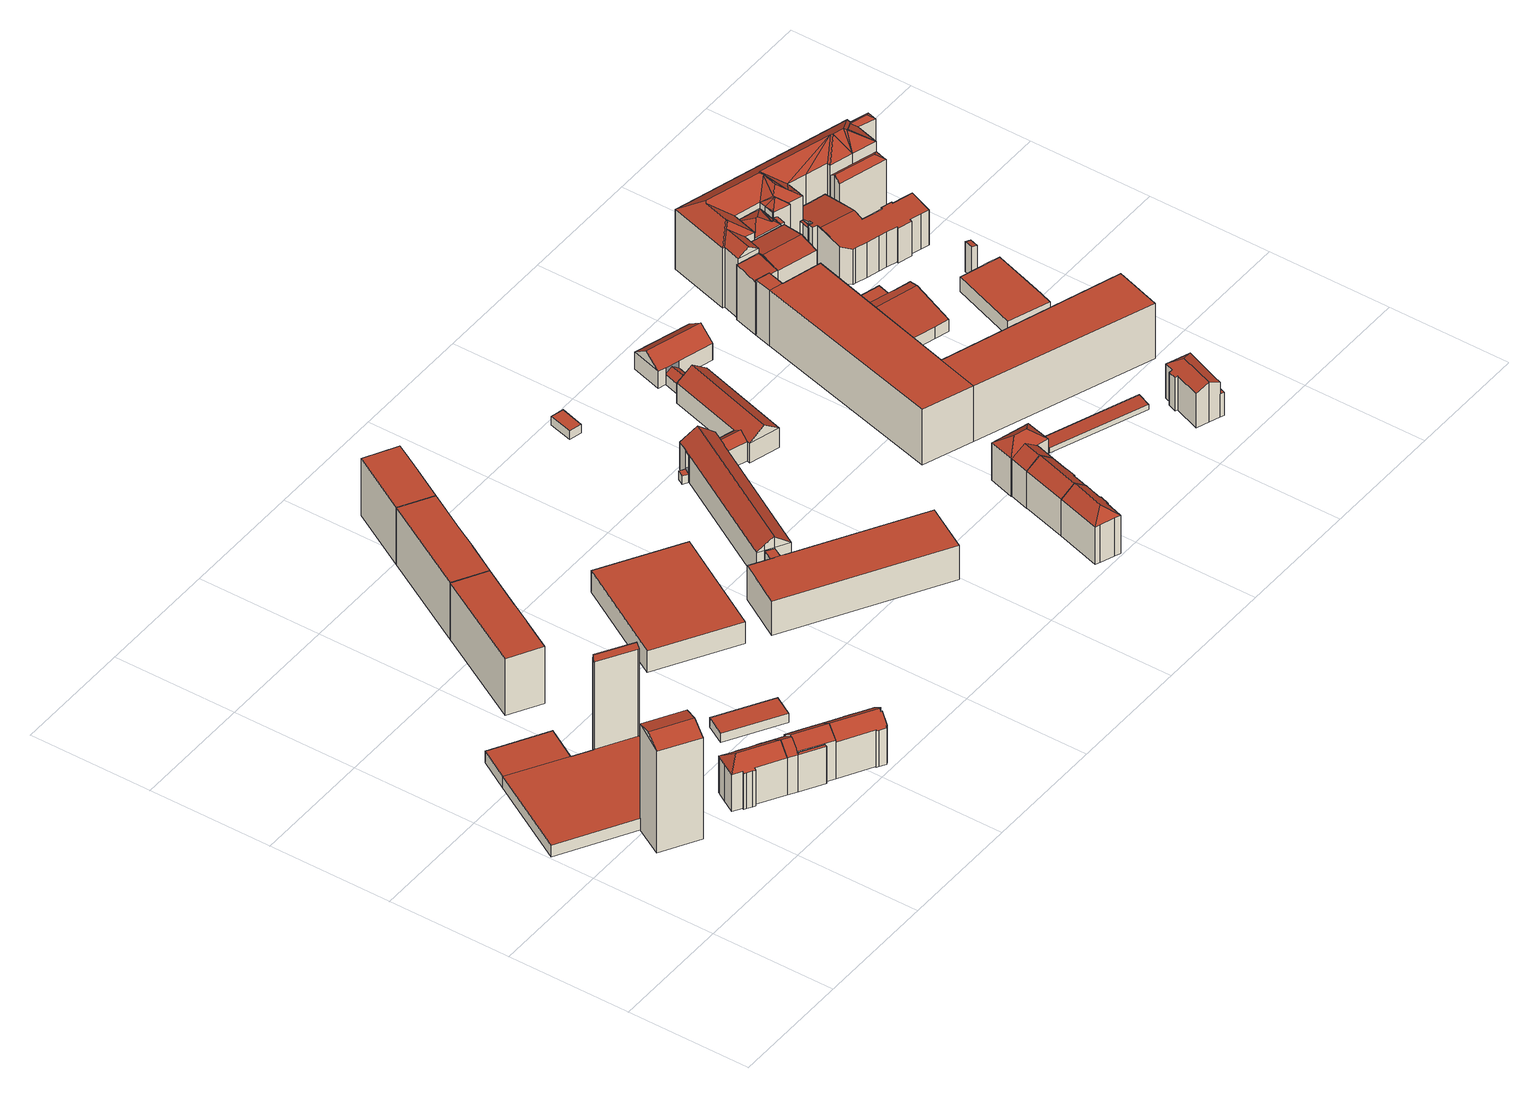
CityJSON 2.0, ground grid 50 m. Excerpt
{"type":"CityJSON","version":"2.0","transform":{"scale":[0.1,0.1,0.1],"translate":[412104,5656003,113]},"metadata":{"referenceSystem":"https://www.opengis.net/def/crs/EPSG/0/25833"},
"CityObjects":{
"building1":{"type":"Building","attributes":{"Gemeindeschluessel":14612000,"Geometrietyp2DReferenz":"3000","function":"31001_9998","roofType":"9999"},"children":["building1-1","building1-2","building1-3","building1-4"]},
"building1-1":{"type":"BuildingPart","attributes":{"Dachtyp_tdc":"tdcPolyFlatRoof","Dachneigung":0,"QualitaetDacherkennung":34,"Geometrietyp2DReferenz":"3000","measuredHeight":5.13,"roofType":"1000"},"parents":["building1"],"geometry":[{"type":"MultiSurface","lod":"2","boundaries":[[[0,1,2,3,4]],[[5,6,7,8]],[[6,9,10,7]],[[9,11,12,10]],[[11,13,14,12]],[[13,15,16,14]],[[17,18,19,20]],[[18,21,22,23,19]],[[18,17,15,13,11,9,6,5,1,0,21]],[[23,3,2,8,7,10,12,14,16,20,19]]],"semantics":{"surfaces":[{"type":"WallSurface"},{"type":"RoofSurface"},{"type":"GroundSurface"}],"values":[0,0,0,0,0,0,0,0,1,2]}}]},
"building1-2":{"type":"BuildingPart","attributes":{"Dachtyp_tdc":"tdcPolyFlatRoof","Dachneigung":0,"QualitaetDacherkennung":83,"Geometrietyp2DReferenz":"3000","measuredHeight":5.08,"roofType":"1000"},"parents":["building1"],"geometry":[{"type":"MultiSurface","lod":"2","boundaries":[[[22,24,25,23]],[[24,26,27,25]],[[26,4,3,27]],[[26,24,22,4]],[[3,23,25,27]]],"semantics":{"surfaces":[{"type":"WallSurface"},{"type":"RoofSurface"},{"type":"GroundSurface"}],"values":[0,0,0,1,2]}}]},
"building1-3":{"type":"BuildingPart","attributes":{"Dachtyp_tdc":"tdcGableRoof","Dachneigung":26.77,"QualitaetDacherkennung":15,"Geometrietyp2DReferenz":"3000","measuredHeight":49.15,"roofType":"3100"},"parents":["building1"],"geometry":[{"type":"MultiSurface","lod":"2","boundaries":[[[28,29,30,31]],[[29,32,17,20,30]],[[33,28,31,16,15]],[[32,29,34]],[[28,33,35]],[[29,28,35,34]],[[33,32,34,35]],[[31,30,20,16]]],"semantics":{"surfaces":[{"type":"WallSurface"},{"type":"RoofSurface"},{"type":"GroundSurface"}],"values":[0,0,0,0,0,1,1,2]}}]},
"building1-4":{"type":"BuildingPart","attributes":{"Dachtyp_tdc":"tdcFreeFormRoof","Dachneigung":75.95,"QualitaetDacherkennung":24,"Geometrietyp2DReferenz":"3000","measuredHeight":47.46,"roofType":"5000"},"parents":["building1"],"geometry":[{"type":"MultiSurface","lod":"2","boundaries":[[[36,37,38,2,1]],[[37,39,40,38]],[[39,41,5,8,40]],[[42,41,39]],[[43,42,39,37]],[[42,43,36,41]],[[36,43,37]],[[2,38,40,8]]],"semantics":{"surfaces":[{"type":"WallSurface"},{"type":"RoofSurface"},{"type":"GroundSurface"}],"values":[0,0,0,1,1,1,0,2]}}]},
"building2":{"type":"Building","attributes":{"Dachtyp_tdc":"tdcHipAndGableRoof","Gemeindeschluessel":14612000,"Dachneigung":36.83,"QualitaetDacherkennung":69,"Geometrietyp2DReferenz":"3000","measuredHeight":20.64,"function":"31001_9998","roofType":"5000"},"geometry":[{"type":"Solid","lod":"2","boundaries":[[[[44,45,46,47]],[[45,48,49,46]],[[48,50,51,49]],[[50,52,53,51]],[[52,54,55,53]],[[54,56,57,55]],[[56,58,59,57]],[[58,60,61,59]],[[60,62,63,61]],[[62,64,65,63]],[[64,66,67,65]],[[66,68,69,67]],[[68,70,71,69]],[[70,72,73,71]],[[72,74,75,73]],[[74,76,77,75]],[[76,78,79,77]],[[78,80,81,79]],[[80,82,83,81]],[[82,44,47,83]],[[78,76,74,72,70,84]],[[70,68,66,64,62,60,58,56,54,84]],[[54,52,50,48,45,44,82,80,78,84]],[[47,46,49,51,53,55,57,59,61,63,65,67,69,71,73,75,77,79,81,83]]]],"semantics":{"surfaces":[{"type":"WallSurface"},{"type":"RoofSurface"},{"type":"GroundSurface"}],"values":[[0,0,0,0,0,0,0,0,0,0,0,0,0,0,0,0,0,0,0,0,1,1,1,2]]}}]},
"building3":{"type":"Building","attributes":{"Gemeindeschluessel":14612000,"Geometrietyp2DReferenz":"3000","function":"31001_9998","roofType":"9999"},"children":["building3-1","building3-2","building3-3"]},
"building3-1":{"type":"BuildingPart","attributes":{"Dachtyp_tdc":"tdcFreeFormRoof","Dachneigung":48.86,"QualitaetDacherkennung":22,"Geometrietyp2DReferenz":"3000","measuredHeight":17.35,"roofType":"5000"},"parents":["building3"],"geometry":[{"type":"MultiSurface","lod":"2","boundaries":[[[85,86,87,88]],[[86,89,90,87]],[[89,91,92,90]],[[93,91,89]],[[94,93,89,86]],[[94,86,85]],[[93,94,85,91]],[[88,87,90,92]]],"semantics":{"surfaces":[{"type":"WallSurface"},{"type":"RoofSurface"},{"type":"GroundSurface"}],"values":[0,0,0,1,1,1,1,2]}}]},
"building3-2":{"type":"BuildingPart","attributes":{"Dachtyp_tdc":"tdcGableRoof","Dachneigung":36.46,"QualitaetDacherkennung":47,"Geometrietyp2DReferenz":"3000","measuredHeight":20.59,"roofType":"3100"},"parents":["building3"],"geometry":[{"type":"MultiSurface","lod":"2","boundaries":[[[95,96,97,98]],[[96,99,100,97]],[[99,101,102,100]],[[101,103,104,102]],[[103,105,106,104]],[[105,107,108,106]],[[107,109,85,88,108]],[[110,111,112,113,114]],[[111,95,98,112]],[[115,116,117,118,109,107,105]],[[105,103,101,99,96,95,111,110,115]],[[98,97,100,102,104,106,108,88,92,119,113,112]]],"semantics":{"surfaces":[{"type":"WallSurface"},{"type":"RoofSurface"},{"type":"GroundSurface"}],"values":[0,0,0,0,0,0,0,0,0,1,1,2]}}]},
"building3-3":{"type":"BuildingPart","attributes":{"Dachtyp_tdc":"tdcGableRoof","Dachneigung":36.03,"QualitaetDacherkennung":64,"Geometrietyp2DReferenz":"3000","measuredHeight":20.63,"roofType":"3100"},"parents":["building3"],"geometry":[{"type":"MultiSurface","lod":"2","boundaries":[[[120,56,121,90]],[[56,122,123,121]],[[122,114,113,123]],[[122,56,54]],[[56,120,124,117,125,54]],[[114,122,54,125,116,126]],[[90,121,123,113,119,92]]],"semantics":{"surfaces":[{"type":"WallSurface"},{"type":"RoofSurface"},{"type":"GroundSurface"}],"values":[0,0,0,0,1,1,2]}}]},
"building4":{"type":"Building","attributes":{"Dachtyp_tdc":"tdcGableRoof","Gemeindeschluessel":14612000,"Dachneigung":36.73,"QualitaetDacherkennung":71,"Geometrietyp2DReferenz":"3000","measuredHeight":20.61,"function":"31001_9998","roofType":"3100"},"geometry":[{"type":"Solid","lod":"2","boundaries":[[[[127,128,129,130]],[[128,131,132,129]],[[131,133,134,132]],[[133,135,136,134]],[[135,137,138,136]],[[137,139,108,138]],[[139,105,106,108]],[[105,140,104,106]],[[140,141,142,104]],[[141,143,144,142]],[[143,145,146,144]],[[145,147,148,146]],[[147,149,150,148]],[[149,151,152,150]],[[151,153,154,152]],[[153,155,156,154]],[[155,157,158,156]],[[157,159,160,158]],[[159,161,162,160]],[[161,163,164,162]],[[163,165,166,164]],[[165,127,130,166]],[[161,159,157,155,153,151,149,147,145,143,141,140,105]],[[105,139,137,135,133,131,128,127,165,163,161]],[[130,129,132,134,136,138,108,106,104,142,144,146,148,150,152,154,156,158,160,162,164,166]]]],"semantics":{"surfaces":[{"type":"WallSurface"},{"type":"RoofSurface"},{"type":"GroundSurface"}],"values":[[0,0,0,0,0,0,0,0,0,0,0,0,0,0,0,0,0,0,0,0,0,0,1,1,2]]}}]},
"building5":{"type":"Building","attributes":{"Gemeindeschluessel":14612000,"Geometrietyp2DReferenz":"3000","function":"31001_9998","roofType":"9999"},"children":["building5-1","building5-2"]},
"building5-1":{"type":"BuildingPart","attributes":{"Dachtyp_tdc":"tdcPolyFlatRoof","Dachneigung":0,"QualitaetDacherkennung":61,"Geometrietyp2DReferenz":"3000","measuredHeight":25.6,"roofType":"1000"},"parents":["building5"],"geometry":[{"type":"MultiSurface","lod":"2","boundaries":[[[167,168,169,170,171]],[[172,173,174]],[[172,175,176,173]],[[175,177,178,176]],[[177,179,180,178]],[[179,167,171,180]],[[179,177,175,172,168,167]],[[171,170,173,176,178,180]]],"semantics":{"surfaces":[{"type":"WallSurface"},{"type":"RoofSurface"},{"type":"GroundSurface"}],"values":[0,0,0,0,0,0,1,2]}}]},
"building5-2":{"type":"BuildingPart","attributes":{"Dachtyp_tdc":"tdcPolyFlatRoof","Dachneigung":0,"QualitaetDacherkennung":75,"Geometrietyp2DReferenz":"3000","measuredHeight":4.9,"roofType":"1000"},"parents":["building5"],"geometry":[{"type":"MultiSurface","lod":"2","boundaries":[[[169,181,182,170]],[[181,183,184,182]],[[183,185,186,184]],[[185,187,188,186]],[[187,189,190,188]],[[189,191,192,190]],[[191,193,194,192]],[[193,174,173,194]],[[174,193,191,189,187,185,183,181,169]],[[170,182,184,186,188,190,192,194,173]]],"semantics":{"surfaces":[{"type":"WallSurface"},{"type":"RoofSurface"},{"type":"GroundSurface"}],"values":[0,0,0,0,0,0,0,0,1,2]}}]},
"building6":{"type":"Building","attributes":{"Dachtyp_tdc":"tdcPolyFlatRoof","Gemeindeschluessel":14612000,"Dachneigung":0,"QualitaetDacherkennung":66,"Geometrietyp2DReferenz":"3000","measuredHeight":4.06,"function":"31001_9998","roofType":"1000"},"geometry":[{"type":"Solid","lod":"2","boundaries":[[[[195,196,197,198]],[[196,199,200,197]],[[199,201,202,200]],[[201,195,198,202]],[[201,199,196,195]],[[198,197,200,202]]]],"semantics":{"surfaces":[{"type":"WallSurface"},{"type":"RoofSurface"},{"type":"GroundSurface"}],"values":[[0,0,0,0,1,2]]}}]},
"building7":{"type":"Building","attributes":{"Gemeindeschluessel":14612000,"Geometrietyp2DReferenz":"3000","function":"31001_9998","roofType":"9999"},"children":["building7-1","building7-2"]},
"building7-1":{"type":"BuildingPart","attributes":{"Dachtyp_tdc":"tdcPolyFlatRoof","Dachneigung":0,"QualitaetDacherkennung":51,"Geometrietyp2DReferenz":"3000","measuredHeight":25.75,"roofType":"1000"},"parents":["building7"],"geometry":[{"type":"MultiSurface","lod":"2","boundaries":[[[203,204,205,206]],[[204,207,205]],[[208,209,210]],[[208,211,171,209]],[[211,212,180,171]],[[212,213,214,180]],[[213,203,206,214]],[[213,212,211,208,204,203]],[[206,205,209,171,180,214]]],"semantics":{"surfaces":[{"type":"WallSurface"},{"type":"RoofSurface"},{"type":"GroundSurface"}],"values":[0,0,0,0,0,0,0,1,2]}}]},
"building7-2":{"type":"BuildingPart","attributes":{"Dachtyp_tdc":"tdcPolyFlatRoof","Dachneigung":0,"QualitaetDacherkennung":72,"Geometrietyp2DReferenz":"3000","measuredHeight":4.92,"roofType":"1000"},"parents":["building7"],"geometry":[{"type":"MultiSurface","lod":"2","boundaries":[[[215,216,217,218]],[[216,219,220,217]],[[219,221,222,220]],[[221,223,224,222]],[[223,225,226,224]],[[225,227,228,226]],[[227,229,230,228]],[[229,210,209,230]],[[215,210,229,227,225,223,221,219,216,215,207]],[[218,217,220,222,224,226,228,230,209,218,205]]],"semantics":{"surfaces":[{"type":"WallSurface"},{"type":"RoofSurface"},{"type":"GroundSurface"}],"values":[0,0,0,0,0,0,0,0,1,2]}}]},
"building8":{"type":"Building","attributes":{"Dachtyp_tdc":"tdcPolyFlatRoof","Gemeindeschluessel":14612000,"Dachneigung":0,"QualitaetDacherkennung":89,"Geometrietyp2DReferenz":"3000","measuredHeight":9.61,"function":"31001_3211","roofType":"1000"},"geometry":[{"type":"Solid","lod":"2","boundaries":[[[[231,232,233,234]],[[232,235,236,233]],[[235,237,238,236]],[[235,232,231,237]],[[238,234,233,236]],[[237,231,234,238]]]],"semantics":{"surfaces":[{"type":"WallSurface"},{"type":"RoofSurface"},{"type":"GroundSurface"}],"values":[[0,0,0,1,2,0]]}}]},
"building9":{"type":"Building","attributes":{"Gemeindeschluessel":14612000,"Geometrietyp2DReferenz":"3000","function":"31001_9998","roofType":"9999"},"children":["building9-1","building9-2"]},
"building9-1":{"type":"BuildingPart","attributes":{"Dachtyp_tdc":"tdcPolyFlatRoof","Dachneigung":0,"QualitaetDacherkennung":45,"Geometrietyp2DReferenz":"3000","measuredHeight":25.77,"roofType":"1000"},"parents":["building9"],"geometry":[{"type":"MultiSurface","lod":"2","boundaries":[[[239,240,241]],[[239,203,242,240]],[[203,213,243,242]],[[213,244,245,243]],[[244,246,247,245]],[[246,248,249,247]],[[248,250,249]],[[246,244,213,203,239,248]],[[240,242,243,245,247,249]]],"semantics":{"surfaces":[{"type":"WallSurface"},{"type":"RoofSurface"},{"type":"GroundSurface"}],"values":[0,0,0,0,0,0,0,1,2]}}]},
"building9-2":{"type":"BuildingPart","attributes":{"Dachtyp_tdc":"tdcPolyFlatRoof","Dachneigung":0,"QualitaetDacherkennung":65,"Geometrietyp2DReferenz":"3000","measuredHeight":4.97,"roofType":"1000"},"parents":["building9"],"geometry":[{"type":"MultiSurface","lod":"2","boundaries":[[[250,251,252,249]],[[251,253,254,252]],[[253,255,256,254]],[[255,257,258,256]],[[257,259,260,258]],[[259,261,262,260]],[[261,263,264,262]],[[263,265,266,264]],[[265,267,268,266]],[[267,241,240,268]],[[251,241,267,265,263,261,259,257,255,253,251,250]],[[252,254,256,258,260,262,264,266,268,240,252,249]]],"semantics":{"surfaces":[{"type":"WallSurface"},{"type":"RoofSurface"},{"type":"GroundSurface"}],"values":[0,0,0,0,0,0,0,0,0,0,1,2]}}]},
"building10":{"type":"Building","attributes":{"name":"Marie-Curie-Gymnasium Dresden","Gemeindeschluessel":14612000,"Geometrietyp2DReferenz":"3000","function":"31001_3021","roofType":"9999"},"children":["building10-1","building10-2"]},
"building10-1":{"type":"BuildingPart","attributes":{"Dachtyp_tdc":"tdcPolyFlatRoof","Dachneigung":0,"QualitaetDacherkennung":72,"Geometrietyp2DReferenz":"3000","measuredHeight":11.85,"roofType":"1000"},"parents":["building10"],"geometry":[{"type":"MultiSurface","lod":"2","boundaries":[[[269,270,271,272]],[[273,274,275,276]],[[274,269,272,275]],[[274,273,270,269]],[[272,271,276,275]]],"semantics":{"surfaces":[{"type":"WallSurface"},{"type":"RoofSurface"},{"type":"GroundSurface"}],"values":[0,0,0,1,2]}}]},
"building10-2":{"type":"BuildingPart","attributes":{"Dachtyp_tdc":"tdcPolyFlatRoof","Dachneigung":0,"QualitaetDacherkennung":75,"Geometrietyp2DReferenz":"3000","measuredHeight":15.31,"roofType":"1000"},"parents":["building10"],"geometry":[{"type":"MultiSurface","lod":"2","boundaries":[[[277,278,279,280]],[[278,281,276,279]],[[281,273,276]],[[282,271,270]],[[282,283,284,271]],[[283,285,286,284]],[[285,277,280,286]],[[285,283,282,281,278,277]],[[280,279,276,271,284,286]]],"semantics":{"surfaces":[{"type":"WallSurface"},{"type":"RoofSurface"},{"type":"GroundSurface"}],"values":[0,0,0,0,0,0,0,1,2]}}]},
"building11":{"type":"Building","attributes":{"Dachtyp_tdc":"tdcPolyFlatRoof","Gemeindeschluessel":14612000,"Dachneigung":0,"QualitaetDacherkennung":54,"Geometrietyp2DReferenz":"3000","measuredHeight":3.89,"function":"31001_9998","roofType":"1000"},"geometry":[{"type":"Solid","lod":"2","boundaries":[[[[287,288,289,290]],[[288,291,292,289]],[[291,293,294,292]],[[293,287,290,294]],[[293,291,288,287]],[[290,289,292,294]]]],"semantics":{"surfaces":[{"type":"WallSurface"},{"type":"RoofSurface"},{"type":"GroundSurface"}],"values":[[0,0,0,0,1,2]]}}]},
"building12":{"type":"Building","attributes":{"Dachtyp_tdc":"tdcHipAndGableRoof","Gemeindeschluessel":14612000,"Dachneigung":35.9,"QualitaetDacherkennung":83,"Geometrietyp2DReferenz":"3000","measuredHeight":20.82,"function":"31001_9998","roofType":"5000"},"geometry":[{"type":"Solid","lod":"2","boundaries":[[[[295,296,297,298]],[[296,299,300,297]],[[299,301,302,300]],[[301,303,304,302]],[[303,305,306,304]],[[305,307,308,306]],[[307,309,310,308]],[[309,311,312,310]],[[311,313,314,312]],[[313,315,316,314]],[[315,317,318,316]],[[317,319,320,318]],[[319,321,322,320]],[[321,295,298,322]],[[317,315,313,311,323]],[[311,309,307,305,303,301,299,296,295,321,323]],[[321,319,317,323]],[[298,297,300,302,304,306,308,310,312,314,316,318,320,322]]]],"semantics":{"surfaces":[{"type":"WallSurface"},{"type":"RoofSurface"},{"type":"GroundSurface"}],"values":[[0,0,0,0,0,0,0,0,0,0,0,0,0,0,1,1,1,2]]}}]},
"building13":{"type":"Building","attributes":{"name":"Marie-Curie-Gymnasium Dresden","Gemeindeschluessel":14612000,"Geometrietyp2DReferenz":"3000","function":"31001_3021","roofType":"9999"},"children":["building13-1","building13-2","building13-3","building13-4","building13-5","building13-6"]},
"building13-1":{"type":"BuildingPart","attributes":{"Dachtyp_tdc":"tdcGableRoof","Dachneigung":37.52,"QualitaetDacherkennung":95,"Geometrietyp2DReferenz":"3000","measuredHeight":17.42,"roofType":"3100"},"parents":["building13"],"geometry":[{"type":"MultiSurface","lod":"2","boundaries":[[[324,325,326]],[[324,327,328,325]],[[327,329,330,331,328]],[[332,333,334,335,336]],[[333,337,338,334]],[[337,339,340,338]],[[339,341,342,340]],[[341,343,344,342]],[[343,345,346,344]],[[345,347,348,349,346]],[[350,351,352,353,354,355,356,357]],[[329,355,354,358,337,359,332]],[[332,359,333]],[[333,359,337]],[[337,358,339]],[[339,358,354,353,341]],[[347,350,357,324]],[[324,357,356,327]],[[327,356,355,329]],[[341,353,352,343]],[[343,352,351,345]],[[345,351,350,347]],[[325,328,331,335,334,338,340,342,344,346,349]]],"semantics":{"surfaces":[{"type":"WallSurface"},{"type":"RoofSurface"},{"type":"GroundSurface"}],"values":[0,0,0,0,0,0,0,0,0,0,1,1,0,0,0,0,0,0,0,0,0,0,2]}}]},
"building13-2":{"type":"BuildingPart","attributes":{"Dachtyp_tdc":"tdcGableRoof","Dachneigung":36.7,"QualitaetDacherkennung":78,"Geometrietyp2DReferenz":"3000","measuredHeight":11.42,"roofType":"3100"},"parents":["building13"],"geometry":[{"type":"MultiSurface","lod":"2","boundaries":[[[360,336,335,361]],[[330,362,363,331]],[[336,360,364,365,366]],[[362,330,366,365,367]],[[361,335,331,363]]],"semantics":{"surfaces":[{"type":"WallSurface"},{"type":"RoofSurface"},{"type":"GroundSurface"}],"values":[0,0,1,1,2]}}]},
"building13-3":{"type":"BuildingPart","attributes":{"Dachtyp_tdc":"tdcGableRoof","Dachneigung":37.09,"QualitaetDacherkennung":86,"Geometrietyp2DReferenz":"3000","measuredHeight":12.47,"roofType":"3100"},"parents":["building13"],"geometry":[{"type":"MultiSurface","lod":"2","boundaries":[[[368,369,370,371,372]],[[369,373,374,370]],[[373,375,376,374]],[[375,377,378,376]],[[377,379,380,381,378]],[[368,379,377,382,383,369]],[[373,383,382,375]],[[382,377,375]],[[369,383,373]],[[381,371,370,374,376,378]]],"semantics":{"surfaces":[{"type":"WallSurface"},{"type":"RoofSurface"},{"type":"GroundSurface"}],"values":[0,0,0,0,0,1,1,0,0,2]}}]},
"building13-4":{"type":"BuildingPart","attributes":{"Dachtyp_tdc":"tdcGableRoof","Dachneigung":37.59,"QualitaetDacherkennung":78,"Geometrietyp2DReferenz":"3000","measuredHeight":6.66,"roofType":"3100"},"parents":["building13"],"geometry":[{"type":"MultiSurface","lod":"2","boundaries":[[[380,384,385,381]],[[386,372,371,387]],[[384,380,388,389]],[[372,386,389,388]],[[381,385,387,371]]],"semantics":{"surfaces":[{"type":"WallSurface"},{"type":"RoofSurface"},{"type":"GroundSurface"}],"values":[0,0,1,1,2]}}]},
"building13-5":{"type":"BuildingPart","attributes":{"Dachtyp_tdc":"tdcPolyFlatRoof","Dachneigung":0,"QualitaetDacherkennung":43,"Geometrietyp2DReferenz":"3000","measuredHeight":3.79,"roofType":"1000"},"parents":["building13"],"geometry":[{"type":"MultiSurface","lod":"2","boundaries":[[[348,390,391,349]],[[390,392,393,391]],[[392,326,325,393]],[[326,392,390,348]],[[349,391,393,325]]],"semantics":{"surfaces":[{"type":"WallSurface"},{"type":"RoofSurface"},{"type":"GroundSurface"}],"values":[0,0,0,1,2]}}]},
"building13-6":{"type":"BuildingPart","attributes":{"Dachtyp_tdc":"tdcGableRoof","Dachneigung":37.1,"QualitaetDacherkennung":95,"Geometrietyp2DReferenz":"3000","measuredHeight":13.81,"roofType":"3100"},"parents":["building13"],"geometry":[{"type":"MultiSurface","lod":"2","boundaries":[[[394,395,396,397]],[[395,398,360,361,396]],[[399,400,401,363,362]],[[400,402,386,387,401]],[[403,404,405,385,384]],[[404,394,397,405]],[[404,406,407,408,394]],[[399,367,364,398,395,408,407,409,400]],[[400,409,402]],[[402,409,407,406,403]],[[403,406,404]],[[394,408,395]],[[397,396,361,363,401,387,385,405]]],"semantics":{"surfaces":[{"type":"WallSurface"},{"type":"RoofSurface"},{"type":"GroundSurface"}],"values":[0,0,0,0,0,0,1,1,0,0,0,0,2]}}]},
"building14":{"type":"Building","attributes":{"Dachtyp_tdc":"tdcGableRoof","Gemeindeschluessel":14612000,"Dachneigung":35.28,"QualitaetDacherkennung":84,"Geometrietyp2DReferenz":"3000","measuredHeight":20.7,"function":"31001_9998","roofType":"3100"},"geometry":[{"type":"Solid","lod":"2","boundaries":[[[[410,411,412,413]],[[411,414,415,412]],[[414,416,417,415]],[[416,418,298,417]],[[418,419,420,298]],[[419,421,320,420]],[[421,422,423,320]],[[422,424,425,423]],[[424,426,427,425]],[[426,428,429,427]],[[428,430,431,429]],[[424,422,421,419]],[[419,418,416,414,411,410,432,430,428,426,424]],[[431,433,413,412,415,417,298,420,320,423,425,427,429]],[[430,432,433,431]],[[432,410,413,433]]]],"semantics":{"surfaces":[{"type":"WallSurface"},{"type":"RoofSurface"},{"type":"GroundSurface"}],"values":[[0,0,0,0,0,0,0,0,0,0,0,1,1,2,0,0]]}}]},
"building15":{"type":"Building","attributes":{"Gemeindeschluessel":14612000,"Geometrietyp2DReferenz":"3000","function":"31001_9998","roofType":"9999"},"children":["building15-1","building15-2"]},
"building15-1":{"type":"BuildingPart","attributes":{"Dachtyp_tdc":"tdcHipRoof","Dachneigung":36.62,"QualitaetDacherkennung":73,"Geometrietyp2DReferenz":"3000","measuredHeight":20.88,"roofType":"3200"},"parents":["building15"],"geometry":[{"type":"MultiSurface","lod":"2","boundaries":[[[434,435,436]],[[434,437,438,435]],[[437,439,440,438]],[[439,441,442,440]],[[441,443,444,442]],[[443,445,446,444]],[[445,447,446]],[[443,441,448]],[[439,437,449]],[[441,439,449,448]],[[437,434,450,451,445,443,448,449]],[[435,438,440,442,444,446]]],"semantics":{"surfaces":[{"type":"WallSurface"},{"type":"RoofSurface"},{"type":"GroundSurface"}],"values":[0,0,0,0,0,0,0,1,1,1,1,2]}}]},
"building15-2":{"type":"BuildingPart","attributes":{"Dachtyp_tdc":"tdcGableRoof","Dachneigung":35.72,"QualitaetDacherkennung":83,"Geometrietyp2DReferenz":"3000","measuredHeight":20.82,"roofType":"3100"},"parents":["building15"],"geometry":[{"type":"MultiSurface","lod":"2","boundaries":[[[422,436,435,452]],[[447,453,454,446]],[[453,455,456,454]],[[455,457,458,456]],[[457,422,452,458]],[[457,455,453,447,451,459,460]],[[436,422,460,459,450]],[[457,460,422]],[[452,435,446,454,456,458]]],"semantics":{"surfaces":[{"type":"WallSurface"},{"type":"RoofSurface"},{"type":"GroundSurface"}],"values":[0,0,0,0,0,1,1,0,2]}}]},
"building16":{"type":"Building","attributes":{"Dachtyp_tdc":"tdcPolyFlatRoof","Gemeindeschluessel":14612000,"Dachneigung":4.64,"QualitaetDacherkennung":65,"Geometrietyp2DReferenz":"3000","measuredHeight":2.78,"function":"31001_2463","roofType":"2100"},"geometry":[{"type":"Solid","lod":"2","boundaries":[[[[461,462,463,464]],[[462,465,466,463]],[[465,467,468,466]],[[467,461,464,468]],[[467,465,462,461]],[[464,463,466,468]]]],"semantics":{"surfaces":[{"type":"WallSurface"},{"type":"RoofSurface"},{"type":"GroundSurface"}],"values":[[0,0,0,0,1,2]]}}]},
"building17":{"type":"Building","attributes":{"Dachtyp_tdc":"tdcPolyFlatRoof","Gemeindeschluessel":14612000,"Dachneigung":5.29,"QualitaetDacherkennung":84,"Geometrietyp2DReferenz":"3000","measuredHeight":24.76,"function":"31001_2000","roofType":"2100"},"geometry":[{"type":"Solid","lod":"2","boundaries":[[[[469,470,471,472]],[[470,473,474,471]],[[473,475,476,474]],[[475,477,478,476]],[[477,479,480,478]],[[479,469,472,480]],[[479,477,475,473,470,469]],[[472,471,474,476,478,480]]]],"semantics":{"surfaces":[{"type":"WallSurface"},{"type":"RoofSurface"},{"type":"GroundSurface"}],"values":[[0,0,0,0,0,0,1,2]]}}]},
"building18":{"type":"Building","attributes":{"Gemeindeschluessel":14612000,"Geometrietyp2DReferenz":"3000","function":"31001_2000","roofType":"9999"},"children":["building18-1","building18-2","building18-3"]},
"building18-1":{"type":"BuildingPart","attributes":{"Dachtyp_tdc":"tdcPolyFlatRoof","Dachneigung":0,"QualitaetDacherkennung":42,"Geometrietyp2DReferenz":"3000","measuredHeight":24.98,"roofType":"1000"},"parents":["building18"],"geometry":[{"type":"MultiSurface","lod":"2","boundaries":[[[481,482,483,484]],[[485,486,487,488]],[[486,489,490,487]],[[489,481,484,490]],[[489,486,485,482,481]],[[484,483,488,487,490]]],"semantics":{"surfaces":[{"type":"WallSurface"},{"type":"RoofSurface"},{"type":"GroundSurface"}],"values":[0,0,0,0,1,2]}}]},
"building18-2":{"type":"BuildingPart","attributes":{"Dachtyp_tdc":"tdcPolyFlatRoof","Dachneigung":0,"QualitaetDacherkennung":76,"Geometrietyp2DReferenz":"3000","measuredHeight":25.01,"roofType":"1000"},"parents":["building18"],"geometry":[{"type":"MultiSurface","lod":"2","boundaries":[[[491,492,483,482]],[[491,493,494,495,492]],[[496,497,498,499,500]],[[497,485,488,498]],[[485,497,496,493,491,482]],[[483,492,495,499,498,488]]],"semantics":{"surfaces":[{"type":"WallSurface"},{"type":"RoofSurface"},{"type":"GroundSurface"}],"values":[0,0,0,0,1,2]}}]},
"building18-3":{"type":"BuildingPart","attributes":{"Dachtyp_tdc":"tdcPolyFlatRoof","Dachneigung":0,"QualitaetDacherkennung":58,"Geometrietyp2DReferenz":"3000","measuredHeight":24.87,"roofType":"1000"},"parents":["building18"],"geometry":[{"type":"MultiSurface","lod":"2","boundaries":[[[494,501,472,495]],[[501,502,480,472]],[[502,500,499,480]],[[500,502,501,494]],[[495,472,480,499]]],"semantics":{"surfaces":[{"type":"WallSurface"},{"type":"RoofSurface"},{"type":"GroundSurface"}],"values":[0,0,0,1,2]}}]},
"building19":{"type":"Building","attributes":{"Gemeindeschluessel":14612000,"Geometrietyp2DReferenz":"3000","function":"31001_9998","roofType":"9999"},"children":["building19-1","building19-2"]},
"building19-1":{"type":"BuildingPart","attributes":{"Dachtyp_tdc":"tdcPolyFlatRoof","Dachneigung":0,"QualitaetDacherkennung":19,"Geometrietyp2DReferenz":"3000","measuredHeight":10.32,"roofType":"1000"},"parents":["building19"],"geometry":[{"type":"MultiSurface","lod":"2","boundaries":[[[503,504,505,506]],[[504,507,508,505]],[[509,503,506,510]],[[509,507,504,503]],[[506,505,508,510]]],"semantics":{"surfaces":[{"type":"WallSurface"},{"type":"RoofSurface"},{"type":"GroundSurface"}],"values":[0,0,0,1,2]}}]},
"building19-2":{"type":"BuildingPart","attributes":{"Dachtyp_tdc":"tdcHipAndGableRoof","Dachneigung":24.02,"QualitaetDacherkennung":65,"Geometrietyp2DReferenz":"3000","measuredHeight":17.76,"roofType":"5000"},"parents":["building19"],"geometry":[{"type":"MultiSurface","lod":"2","boundaries":[[[511,512,513,508]],[[512,514,515,513]],[[514,516,517,515]],[[516,518,519,517]],[[518,520,521,519]],[[520,522,523,521]],[[522,524,525,523]],[[524,526,527,525]],[[526,528,509,510,527]],[[511,508,507]],[[526,524,529]],[[524,522,520,518,516,514,512,529]],[[512,511,528,526,529]],[[513,515,517,519,521,523,525,527,510,508]]],"semantics":{"surfaces":[{"type":"WallSurface"},{"type":"RoofSurface"},{"type":"GroundSurface"}],"values":[0,0,0,0,0,0,0,0,0,0,1,1,1,2]}}]},
"building20":{"type":"Building","attributes":{"Dachtyp_tdc":"tdcGableRoof","Gemeindeschluessel":14612000,"Dachneigung":10.06,"QualitaetDacherkennung":47,"Geometrietyp2DReferenz":"3000","measuredHeight":25.21,"function":"31001_2000","roofType":"3100"},"geometry":[{"type":"Solid","lod":"2","boundaries":[[[[530,531,532,533]],[[531,534,535,532]],[[534,536,537,535]],[[536,538,539,537]],[[538,540,541,539]],[[540,542,478,541]],[[542,543,544,478]],[[543,545,476,544]],[[545,546,547,476]],[[546,530,533,547]],[[543,542,540,538]],[[538,536,534,531,530,546,545,543]],[[533,532,535,537,539,541,478,544,476,547]]]],"semantics":{"surfaces":[{"type":"WallSurface"},{"type":"RoofSurface"},{"type":"GroundSurface"}],"values":[[0,0,0,0,0,0,0,0,0,0,1,1,2]]}}]},
"building21":{"type":"Building","attributes":{"Gemeindeschluessel":14612000,"Geometrietyp2DReferenz":"3000","function":"31001_2000","roofType":"9999"},"children":["building21-1","building21-2"]},
"building21-1":{"type":"BuildingPart","attributes":{"Dachtyp_tdc":"tdcPolyFlatRoof","Dachneigung":0,"QualitaetDacherkennung":80,"Geometrietyp2DReferenz":"3000","measuredHeight":4.75,"roofType":"1000"},"parents":["building21"],"geometry":[{"type":"MultiSurface","lod":"2","boundaries":[[[548,549,550,551]],[[549,552,553,550]],[[552,554,555,553]],[[554,552,549,548]],[[551,550,553,555]]],"semantics":{"surfaces":[{"type":"WallSurface"},{"type":"RoofSurface"},{"type":"GroundSurface"}],"values":[0,0,0,1,2]}}]},
"building21-2":{"type":"BuildingPart","attributes":{"Dachtyp_tdc":"tdcGableRoof","Dachneigung":11.36,"QualitaetDacherkennung":5,"Geometrietyp2DReferenz":"3000","measuredHeight":8.77,"roofType":"3100"},"parents":["building21"],"geometry":[{"type":"MultiSurface","lod":"2","boundaries":[[[556,557,558,559]],[[557,560,561,558]],[[560,562,563,561]],[[562,564,565,563]],[[564,566,567,565]],[[566,568,569,567]],[[568,570,548,551,569]],[[571,556,559,555,554]],[[568,566,564,562,560,557]],[[557,556,571,570,568]],[[559,558,561,563,565,567,569,551,555]]],"semantics":{"surfaces":[{"type":"WallSurface"},{"type":"RoofSurface"},{"type":"GroundSurface"}],"values":[0,0,0,0,0,0,0,0,1,1,2]}}]},
"building22":{"type":"Building","attributes":{"Dachtyp_tdc":"tdcFreeFormRoof","Gemeindeschluessel":14612000,"Dachneigung":27.35,"QualitaetDacherkennung":8,"Geometrietyp2DReferenz":"3000","measuredHeight":26.83,"function":"31001_2000","roofType":"5000"},"geometry":[{"type":"Solid","lod":"2","boundaries":[[[[572,573,574,575]],[[573,576,577,574]],[[576,578,579,577]],[[578,580,581,579]],[[580,582,583,581]],[[582,584,585,583]],[[584,572,575,585]],[[586,584,582]],[[587,588,589,586,582,580]],[[587,580,578]],[[588,587,578,576]],[[573,588,576]],[[572,588,573]],[[588,572,589]],[[586,589,572,584]],[[575,574,577,579,581,583,585]]]],"semantics":{"surfaces":[{"type":"WallSurface"},{"type":"RoofSurface"},{"type":"GroundSurface"}],"values":[[0,0,0,0,0,0,0,1,1,1,1,1,1,1,1,2]]}}]},
"building23":{"type":"Building","attributes":{"Gemeindeschluessel":14612000,"Geometrietyp2DReferenz":"3000","function":"31001_2000","roofType":"9999"},"children":["building23-1","building23-2","building23-3"]},
"building23-1":{"type":"BuildingPart","attributes":{"Dachtyp_tdc":"tdcPolyFlatRoof","Dachneigung":7.7,"QualitaetDacherkennung":41,"Geometrietyp2DReferenz":"3000","measuredHeight":15.96,"roofType":"2100"},"parents":["building23"],"geometry":[{"type":"MultiSurface","lod":"2","boundaries":[[[590,591,592,593]],[[591,594,595,592]],[[594,596,597,595]],[[596,598,599,600,597]],[[601,590,593,602,603]],[[601,598,596,594,591,590]],[[593,592,595,597,600,602]]],"semantics":{"surfaces":[{"type":"WallSurface"},{"type":"RoofSurface"},{"type":"GroundSurface"}],"values":[0,0,0,0,0,1,2]}}]},
"building23-2":{"type":"BuildingPart","attributes":{"Dachtyp_tdc":"tdcPolyFlatRoof","Dachneigung":0,"QualitaetDacherkennung":0,"Geometrietyp2DReferenz":"3000","measuredHeight":24.18,"roofType":"9999"},"parents":["building23"],"geometry":[{"type":"MultiSurface","lod":"2","boundaries":[[[604,605,606,607]],[[607,606,608,609,610]],[[611,608,606,605]],[[605,604,612,613,611]],[[604,607,610,612]],[[610,609,613,612]],[[611,613,609,608]]],"semantics":{"surfaces":[{"type":"RoofSurface"},{"type":"WallSurface"},{"type":"GroundSurface"},{"type":"ClosureSurface","isClosure":"1","QuelleClosure":"LoD1Solid"}],"values":[0,1,1,1,1,2,3]}}]},
"building23-3":{"type":"BuildingPart","attributes":{"Dachtyp_tdc":"tdcPolyFlatRoof","Dachneigung":0,"QualitaetDacherkennung":30,"Geometrietyp2DReferenz":"3000","measuredHeight":7.44,"roofType":"1000"},"parents":["building23"],"geometry":[{"type":"MultiSurface","lod":"2","boundaries":[[[599,614,615,600]],[[614,616,617,615]],[[616,611,613,617]],[[608,618,619,609]],[[618,620,621,619]],[[620,603,602,621]],[[603,620,618,608,611,616,614,599]],[[600,615,617,613,609,619,621,602]]],"semantics":{"surfaces":[{"type":"WallSurface"},{"type":"RoofSurface"},{"type":"GroundSurface"}],"values":[0,0,0,0,0,0,1,2]}}]},
"building24":{"type":"Building","attributes":{"Dachtyp_tdc":"tdcPolyFlatRoof","Gemeindeschluessel":14612000,"Dachneigung":0,"QualitaetDacherkennung":77,"Geometrietyp2DReferenz":"3000","measuredHeight":6.63,"function":"31001_2000","roofType":"1000"},"geometry":[{"type":"Solid","lod":"2","boundaries":[[[[622,623,624,625]],[[623,626,627,624]],[[626,628,629,627]],[[628,630,631,629]],[[630,632,633,631]],[[632,634,635,633]],[[634,636,637,635]],[[636,638,639,637]],[[638,622,625,639]],[[638,636,634,632,630,628,626,623,622]],[[625,624,627,629,631,633,635,637,639]]]],"semantics":{"surfaces":[{"type":"WallSurface"},{"type":"RoofSurface"},{"type":"GroundSurface"}],"values":[[0,0,0,0,0,0,0,0,0,1,2]]}}]},
"building25":{"type":"Building","attributes":{"Dachtyp_tdc":"tdcFreeFormRoof","Gemeindeschluessel":14612000,"Dachneigung":34.25,"QualitaetDacherkennung":10,"Geometrietyp2DReferenz":"3000","measuredHeight":32.15,"function":"31001_2000","roofType":"5000"},"geometry":[{"type":"Solid","lod":"2","boundaries":[[[[640,641,642,643]],[[641,644,645,642]],[[644,646,647,645]],[[646,648,649,647]],[[648,650,651,649]],[[650,652,653,651]],[[652,654,655,653]],[[654,656,657,655]],[[656,658,659,657]],[[658,660,661,659]],[[660,662,663,661]],[[662,664,665,663]],[[664,666,667,665]],[[666,668,669,667]],[[668,670,671,669]],[[670,672,673,671]],[[672,674,675,673]],[[674,676,677,675]],[[676,678,679,677]],[[678,680,681,679]],[[680,682,683,681]],[[682,684,685,683]],[[684,686,687,685]],[[686,688,689,687]],[[688,690,691,689]],[[690,692,693,691]],[[692,694,695,693]],[[694,640,643,695]],[[696,697,698,699,694,692]],[[696,692,690]],[[697,696,690,688]],[[698,697,688,686]],[[700,701,699,698,686,684]],[[702,703,704,700,684,682]],[[702,705,706]],[[682,705,702]],[[682,707,705]],[[680,707,682]],[[680,708,707]],[[708,680,678]],[[708,678,676]],[[707,708,676,674]],[[705,707,674,672]],[[709,706,705,672,670]],[[709,670,668]],[[710,703,702]],[[664,668,666]],[[664,709,668]],[[710,709,664]],[[702,709,710]],[[709,702,706]],[[711,662,660]],[[711,664,662]],[[664,711,710]],[[712,711,660,658]],[[713,654,714]],[[713,656,654]],[[715,656,713]],[[712,656,715]],[[656,712,658]],[[716,714,654,652]],[[717,716,652,650]],[[717,650,648]],[[713,714,716,717,648,646]],[[715,713,646,644]],[[704,703,710,711,712,715,644,641]],[[701,700,704,641,640]],[[699,701,640,694]],[[643,642,645,647,649,651,653,655,657,659,661,663,665,667,669,671,673,675,677,679,681,683,685,687,689,691,693,695]]]],"semantics":{"surfaces":[{"type":"WallSurface"},{"type":"RoofSurface"},{"type":"GroundSurface"}],"values":[[0,0,0,0,0,0,0,0,0,0,0,0,0,0,0,0,0,0,0,0,0,0,0,0,0,0,0,0,1,0,1,1,1,1,1,1,1,1,1,1,1,1,1,1,1,1,1,1,1,1,1,1,1,1,1,1,1,1,1,1,1,1,1,1,1,1,1,1,2]]}}]},
"building26":{"type":"Building","attributes":{"Dachtyp_tdc":"tdcFreeFormRoof","Gemeindeschluessel":14612000,"Dachneigung":10.05,"QualitaetDacherkennung":24,"Geometrietyp2DReferenz":"3000","measuredHeight":18.17,"function":"31001_2000","roofType":"5000"},"geometry":[{"type":"Solid","lod":"2","boundaries":[[[[718,719,720,721]],[[719,722,723,720]],[[722,724,725,723]],[[724,726,727,725]],[[726,728,729,727]],[[728,730,671,729]],[[730,731,669,671]],[[731,732,667,669]],[[732,733,734,667]],[[733,735,736,734]],[[735,737,738,736]],[[737,739,740,738]],[[739,741,742,740]],[[741,743,744,742]],[[743,745,746,744]],[[745,747,748,746]],[[747,749,750,748]],[[749,751,752,750]],[[751,753,754,752]],[[753,755,756,754]],[[755,757,758,756]],[[757,759,760,758]],[[759,761,762,760]],[[761,763,764,762]],[[763,765,766,764]],[[765,767,768,766]],[[767,769,770,768]],[[769,771,772,770]],[[771,773,774,772]],[[773,775,776,774]],[[775,777,778,776]],[[777,779,780,778]],[[779,781,782,780]],[[781,718,721,782]],[[743,783,784,781,779,777,775,773,771,769,767,765,763,761,759,757,755,753,751,749,747,745]],[[783,741,739,737,735,733,732,731,730,728,726,724,722,719,718,784]],[[718,781,784]],[[743,741,783]],[[721,720,723,725,727,729,671,669,667,734,736,738,740,742,744,746,748,750,752,754,756,758,760,762,764,766,768,770,772,774,776,778,780,782]]]],"semantics":{"surfaces":[{"type":"WallSurface"},{"type":"RoofSurface"},{"type":"GroundSurface"}],"values":[[0,0,0,0,0,0,0,0,0,0,0,0,0,0,0,0,0,0,0,0,0,0,0,0,0,0,0,0,0,0,0,0,0,0,1,1,0,0,2]]}}]},
"building27":{"type":"Building","attributes":{"Dachtyp_tdc":"tdcPolyFlatRoof","Gemeindeschluessel":14612000,"Dachneigung":13.05,"QualitaetDacherkennung":50,"Geometrietyp2DReferenz":"3000","measuredHeight":13.39,"function":"31001_2000","roofType":"2100"},"geometry":[{"type":"Solid","lod":"2","boundaries":[[[[785,786,787,788]],[[786,789,790,787]],[[789,791,792,790]],[[791,785,788,792]],[[791,789,786,785]],[[788,787,790,792]]]],"semantics":{"surfaces":[{"type":"WallSurface"},{"type":"RoofSurface"},{"type":"GroundSurface"}],"values":[[0,0,0,0,1,2]]}}]},
"building28":{"type":"Building","attributes":{"Dachtyp_tdc":"tdcFreeFormRoof","Gemeindeschluessel":14612000,"Dachneigung":35.7,"QualitaetDacherkennung":14,"Geometrietyp2DReferenz":"3000","measuredHeight":24.03,"function":"31001_2000","roofType":"5000"},"geometry":[{"type":"Solid","lod":"2","boundaries":[[[[793,794,795,796]],[[794,797,798,795]],[[797,799,800,798]],[[799,801,802,800]],[[801,803,804,802]],[[803,805,806,804]],[[805,793,796,806]],[[801,799,797,794,807]],[[794,793,805,807]],[[805,803,801,807]],[[796,795,798,800,802,804,806]]]],"semantics":{"surfaces":[{"type":"WallSurface"},{"type":"RoofSurface"},{"type":"GroundSurface"}],"values":[[0,0,0,0,0,0,0,1,1,1,2]]}}]}
},
"vertices":[
[423,894,64],[500,849,64],[500,849,12],[423,894,12],[423,894,63],[645,763,64],[531,571,64],[531,571,12],[645,763,12],[530,572,64],[530,572,12],[476,480,64],[476,480,12],[479,478,64],[479,478,12],[448,424,64],[448,424,12],[296,512,64],[6,680,64],[6,680,12],[296,512,12],[205,1023,64],[205,1023,63],[205,1023,12],
[279,1149,63],[279,1149,12],[499,1022,63],[499,1022,12],
[382,311,469],[231,399,470],[231,399,12],[382,311,12],[296,512,492],[448,424,492],[265,458,504],[416,370,504],
[500,849,459],[507,861,459],[507,861,12],[652,775,459],[652,775,12],[645,763,459],[642,772,487],[503,855,487],
[715,343,179],[718,347,175],[718,347,15],[715,343,15],[750,328,176],[750,328,15],[748,324,179],[748,324,15],[787,302,179],[787,302,15],[758,253,221],[758,253,15],[732,207,181],[732,207,15],[628,268,181],[628,268,15],[624,261,176],[624,261,15],[614,267,176],[614,267,15],[594,279,176],[594,279,15],[585,284,176],[585,284,15],[588,291,181],[588,291,15],[552,312,181],[552,312,15],[582,362,180],[582,362,15],[603,398,179],[603,398,15],[606,402,179],[606,402,15],[608,406,179],[608,406,15],[650,381,179],[650,381,15],[673,368,179],[673,368,15],[613,338,221],
[864,140,182],[859,132,182],[859,132,14],[864,140,14],[768,185,182],[768,185,14],[773,194,182],[773,194,14],[775,187,188],[858,138,188],
[889,254,179],[890,256,177],[890,256,14],[889,254,14],[918,240,177],[918,240,14],[917,238,179],[917,238,14],[954,216,178],[954,216,14],[925,168,220],[925,168,14],[897,120,188],[897,120,14],[864,140,188],[824,280,186],[829,288,179],[829,288,14],[824,280,14],[824,280,180],[801,241,220],[798,236,217],[774,195,189],[773,194,189],[801,241,14],
[768,185,181],[732,207,14],[787,302,180],[787,302,14],[773,194,188],[795,232,221],[801,241,213],
[1067,26,182],[1064,28,182],[1064,28,14],[1067,26,14],[1060,22,177],[1060,22,14],[1036,37,177],[1036,37,14],[1027,42,177],[1027,42,14],[1029,44,180],[1029,44,14],[897,120,179],[954,216,179],[1024,175,179],[1024,175,14],[1025,178,177],[1025,178,14],[1058,158,177],[1058,158,14],[1057,156,179],[1057,156,14],[1101,130,179],[1101,130,14],[1122,118,179],[1122,118,14],[1119,113,184],[1119,113,14],[1120,112,184],[1120,112,14],[1097,73,218],[1097,73,14],[1091,76,218],[1091,76,14],[1089,73,220],[1089,73,14],[1086,65,214],[1086,65,14],[1090,63,214],[1090,63,14],
[857,1538,275],[760,1368,275],[760,1368,68],[760,1368,19],[857,1538,19],[713,1283,275],[713,1283,19],[713,1283,68],[641,1156,275],[641,1156,19],[511,1230,275],[511,1230,19],[727,1611,275],[727,1611,19],
[802,1344,68],[802,1344,19],[804,1348,68],[804,1348,19],[807,1347,68],[807,1347,19],[781,1302,68],[781,1302,19],[755,1256,68],[755,1256,19],[753,1257,68],[753,1257,19],[754,1260,68],[754,1260,19],
[1089,499,56],[1044,421,56],[1044,421,15],[1089,499,15],[825,550,56],[825,550,15],[870,628,56],[870,628,15],
[1069,1913,276],[976,1749,276],[976,1749,19],[1069,1913,19],[976,1749,68],[927,1662,276],[927,1662,19],[927,1662,68],[857,1538,276],[727,1611,276],[940,1987,276],[940,1987,19],
[975,1746,68],[1016,1723,68],[1016,1723,19],[975,1746,19],[1017,1726,68],[1017,1726,19],[1020,1724,68],[1020,1724,19],[995,1680,68],[995,1680,19],[970,1634,68],[970,1634,19],[966,1636,68],[966,1636,19],[967,1639,68],[967,1639,19],
[1294,779,112],[977,965,112],[977,965,16],[1294,779,16],[1210,1364,112],[1210,1364,16],[1527,1178,112],[1527,1178,16],
[1139,2036,276],[1139,2036,18],[1139,2036,68],[1069,1913,18],[940,1987,18],[1080,2234,276],[1080,2234,18],[1210,2163,276],[1210,2163,18],[1191,2129,276],[1191,2129,18],[1191,2129,68],
[1188,2124,68],[1188,2124,18],[1230,2101,68],[1230,2101,18],[1232,2105,68],[1232,2105,18],[1235,2103,68],[1235,2103,18],[1210,2057,68],[1210,2057,18],[1183,2011,68],[1183,2011,18],[1181,2012,68],[1181,2012,18],[1183,2016,68],[1183,2016,18],[1141,2040,68],[1141,2040,18],
[1646,904,134],[1606,835,134],[1606,835,16],[1646,904,16],[1573,854,134],[1614,924,134],[1614,924,16],[1573,854,16],
[1381,729,169],[1484,906,169],[1484,906,16],[1381,729,16],[1573,854,169],[1606,835,169],[2091,552,169],[2091,552,16],[1988,375,169],[1988,375,16],
[1819,1884,51],[1845,1980,51],[1845,1980,12],[1819,1884,12],[1897,1967,51],[1897,1967,12],[1870,1871,51],[1870,1871,12],
[2481,193,182],[2480,189,182],[2480,189,13],[2481,193,13],[2472,163,182],[2472,163,13],[2462,133,182],[2462,133,13],[2459,121,182],[2459,121,13],[2465,119,178],[2465,119,13],[2453,81,177],[2453,81,13],[2446,83,183],[2446,83,13],[2420,5,184],[2420,5,13],[2398,14,183],[2398,14,13],[2341,35,181],[2341,35,13],[2322,42,180],[2322,42,13],[2375,223,178],[2375,223,13],[2432,207,221],[2432,207,13],[2389,69,221],
[1885,1448,137],[1885,1448,14],[1885,1448,52],[1908,1486,137],[1908,1486,14],[2021,1418,137],[2021,1418,101],[2021,1418,14],[1983,1354,137],[1981,1354,137],[1981,1354,14],[1983,1354,14],[1983,1354,101],[1700,873,137],[1700,873,14],[1646,904,137],[1646,904,14],[1614,924,137],[1614,924,14],[1588,939,137],[1588,939,14],[1870,1420,137],[1870,1420,14],[1869,1421,137],[1869,1421,52],[1869,1421,14],[1869,1421,138],[1870,1420,138],[1588,939,138],[1614,924,161],[1644,906,188],[1964,1452,188],[1908,1486,138],[1885,1448,138],[1646,904,185],[1981,1354,138],
[2076,1324,100],[2076,1324,14],[2097,1394,101],[2097,1394,14],[2077,1327,103],[2087,1359,128],[2002,1386,128],[2096,1392,103],
[2242,1781,89],[2210,1791,89],[2210,1791,14],[2242,1781,14],[2242,1781,58],[2247,1915,89],[2247,1915,14],[2475,1848,89],[2475,1848,14],[2438,1724,89],[2438,1724,14],[2298,1765,89],[2298,1765,57],[2298,1765,14],[2456,1786,138],[2228,1853,138],
[2270,1669,57],[2270,1669,14],[2213,1685,58],[2213,1685,14],[2269,1773,80],[2241,1677,80],
[1848,1433,52],[1848,1433,14],[1863,1460,52],[1863,1460,14],
[2196,1275,103],[2072,1311,103],[2072,1311,14],[2196,1275,14],[2076,1324,103],[2097,1394,103],[2185,1694,103],[2185,1694,14],[2213,1685,103],[2270,1669,103],[2309,1657,103],[2309,1657,14],[2270,1669,134],[2247,1675,152],[2134,1293,152],[2213,1685,125],
[2508,260,175],[2501,261,180],[2501,261,13],[2508,260,13],[2496,240,180],[2496,240,13],[2487,211,180],[2487,211,13],[2481,193,180],[2431,207,220],[2431,207,13],[2375,223,179],[2427,404,179],[2427,404,13],[2483,388,220],[2483,388,13],[2536,372,178],[2536,372,13],[2532,359,178],[2532,359,13],[2515,300,178],[2515,300,13],[2519,299,175],[2519,299,13],
[2450,481,183],[2450,481,12],[2450,481,179],[2448,482,183],[2448,482,12],[2479,586,180],[2479,586,12],[2633,542,180],[2633,542,12],[2603,437,183],[2603,437,12],[2558,450,183],[2558,450,12],[2558,450,179],[2567,503,221],[2517,518,221],[2456,479,183],[2553,451,183],
[2427,404,12],[2547,410,179],[2547,410,12],[2541,390,179],[2541,390,12],[2536,372,179],[2536,372,12],[2505,465,220],[2482,388,220],
[2707,504,36],[2727,555,41],[2727,555,13],[2707,504,13],[3106,412,41],[3106,412,13],[3087,360,36],[3087,360,13],
[2635,1682,246],[2664,1782,256],[2664,1782,8],[2635,1682,8],[2670,1780,256],[2670,1780,8],[2756,1755,256],[2756,1755,8],[2728,1656,246],[2728,1656,8],[2692,1666,246],[2692,1666,8],
[3321,498,258],[2612,755,258],[2612,755,8],[3321,498,8],[2659,924,258],[3380,684,258],[3380,684,8],[2659,924,8],[3375,666,258],[3375,666,8],
[2409,828,258],[2409,828,8],[2617,1611,258],[2617,1611,257],[2617,1611,8],[2672,1596,258],[2833,1552,258],[2833,1552,8],[2672,1596,8],[2672,1596,257],
[2635,1682,257],[2692,1666,257],
[3224,165,117],[3211,131,117],[3211,131,13],[3224,165,13],[3196,137,117],[3196,137,13],[3209,171,117],[3209,171,13],
[3196,137,169],[3153,153,191],[3153,153,13],[3102,172,167],[3102,172,13],[3143,277,167],[3143,277,13],[3133,281,162],[3133,281,13],[3146,315,162],[3146,315,13],[3156,311,167],[3156,311,13],[3169,346,167],[3169,346,13],[3263,310,169],[3263,310,13],[3209,171,169],[3207,295,191],
[2815,1815,244],[2926,1783,244],[2926,1783,8],[2815,1815,8],[2940,1779,244],[2940,1779,8],[2933,1756,248],[2933,1756,8],[2914,1688,261],[2914,1688,8],[2891,1608,245],[2891,1608,8],[2728,1656,245],[2750,1735,261],[2750,1735,8],[2756,1755,257],[2777,1826,244],[2777,1826,8],
[2898,1415,56],[2920,1490,56],[2920,1490,8],[2898,1415,8],[3043,1455,56],[3043,1455,8],[3021,1379,56],[3021,1379,8],
[3091,1359,88],[3080,1322,96],[3080,1322,8],[3091,1359,8],[3031,1155,61],[3031,1155,8],[2973,1172,61],[2973,1172,8],[2839,1211,61],[2839,1211,8],[2878,1346,89],[2878,1346,8],[2887,1378,96],[2887,1378,8],[2898,1415,88],[3021,1379,88],
[2952,1889,251],[2945,1863,251],[2945,1863,10],[2952,1889,10],[2933,1822,251],[2933,1822,10],[2937,1821,251],[2937,1821,10],[2926,1783,251],[2926,1783,10],[2815,1815,251],[2815,1815,10],[2846,1920,251],[2846,1920,10],[2877,1854,279],[2917,1806,261],[2909,1808,261],[2885,1852,279],
[3066,1790,169],[3058,1761,169],[3058,1761,11],[3066,1790,11],[3064,1760,168],[3064,1760,11],[3060,1745,168],[3060,1745,11],[3042,1750,170],[3042,1750,85],[3042,1750,11],[3055,1793,170],[3055,1793,11],[3055,1793,85],
[2926,1783,253],[2940,1779,253],[2951,1817,253],[2937,1821,253],[2951,1817,85],[2951,1817,11],[2937,1821,11],[2940,1779,85],[2926,1783,11],[2940,1779,11],
[3036,1727,85],[3036,1727,11],[2933,1756,85],[2933,1756,11],[3005,1800,85],[3005,1800,11],[3007,1807,85],[3007,1807,11],
[3311,968,75],[3292,916,75],[3292,916,9],[3311,968,9],[3126,977,75],[3126,977,9],[3221,1243,75],[3221,1243,9],[3299,1219,75],[3299,1219,9],[3342,1206,75],[3342,1206,9],[3384,1192,75],[3384,1192,9],[3375,1163,75],[3375,1163,9],[3341,1060,75],[3341,1060,9],
[2683,1855,278],[2756,2105,278],[2756,2105,9],[2683,1855,9],[3477,1896,278],[3477,1896,9],[3473,1880,278],[3473,1880,9],[3548,1858,278],[3548,1858,9],[3537,1819,278],[3537,1819,9],[3468,1842,278],[3468,1842,9],[3441,1749,278],[3441,1749,9],[3344,1778,278],[3344,1778,9],[3248,1805,278],[3248,1805,9],[3252,1819,278],[3252,1819,9],[3163,1845,278],[3163,1845,9],[3086,1867,278],[3086,1867,9],[3079,1840,278],[3079,1840,9],[3075,1824,278],[3075,1824,9],[3066,1790,278],[3066,1790,9],[3007,1807,278],[3007,1807,9],[3005,1800,278],[3005,1800,9],[2937,1821,278],[2937,1821,9],[2933,1822,278],[2933,1822,9],[2945,1863,278],[2945,1863,9],[2952,1889,278],[2952,1889,9],[2846,1920,278],[2846,1920,9],[2815,1815,278],[2815,1815,9],[2777,1826,278],[2777,1826,9],[2756,1755,278],[2756,1755,9],[2670,1780,278],[2670,1780,9],[2692,1853,278],[2692,1853,9],[2713,1768,308],[2746,1882,308],[2771,1895,322],[2772,1898,322],[2799,2006,325],[2769,1903,325],[3035,1934,324],[3028,1946,330],[2807,2011,330],[2983,1855,304],[3018,1875,324],[2980,1848,304],[2939,1825,281],[3041,1833,301],[3039,1952,325],[3336,1866,324],[3341,1857,329],[3390,1834,324],[3395,1833,324],[3384,1845,329],[3455,1866,291],[3524,1845,292],
[3053,1722,187],[3036,1727,187],[3036,1727,9],[3053,1722,9],[3042,1750,183],[3042,1750,9],[3060,1745,183],[3060,1745,9],[3064,1760,180],[3064,1760,9],[3058,1761,180],[3058,1761,9],[3066,1790,174],[3075,1824,167],[3079,1840,164],[3088,1837,164],[3088,1837,9],[3095,1848,162],[3095,1848,9],[3159,1828,162],[3159,1828,9],[3227,1811,161],[3227,1811,9],[3203,1719,179],[3203,1719,9],[3174,1618,183],[3174,1618,9],[3206,1608,183],[3206,1608,9],[3257,1593,183],[3257,1593,9],[3259,1600,184],[3259,1600,9],[3303,1587,184],[3303,1587,9],[3301,1581,183],[3301,1581,9],[3350,1567,183],[3350,1567,9],[3384,1557,183],[3384,1557,9],[3359,1470,167],[3359,1470,9],[3326,1480,167],[3326,1480,9],[3280,1493,167],[3280,1493,9],[3278,1485,165],[3278,1485,9],[3222,1502,165],[3222,1502,9],[3224,1508,167],[3224,1508,9],[3181,1521,167],[3181,1521,9],[3149,1530,167],[3149,1530,9],[3099,1545,167],[3099,1545,9],[3052,1560,167],[3052,1560,9],[3042,1563,167],[3042,1563,9],[3020,1603,172],[3020,1603,9],[3187,1662,191],[3048,1703,191],
[3330,1248,138],[3307,1255,143],[3307,1255,9],[3330,1248,9],[3318,1289,143],[3318,1289,9],[3341,1282,138],[3341,1282,9],
[3230,1752,234],[3239,1779,254],[3239,1779,14],[3230,1752,14],[3248,1805,234],[3248,1805,14],[3344,1778,234],[3344,1778,14],[3441,1749,234],[3441,1749,14],[3429,1708,234],[3429,1708,14],[3425,1696,234],[3425,1696,14],[3406,1730,254]
]}
